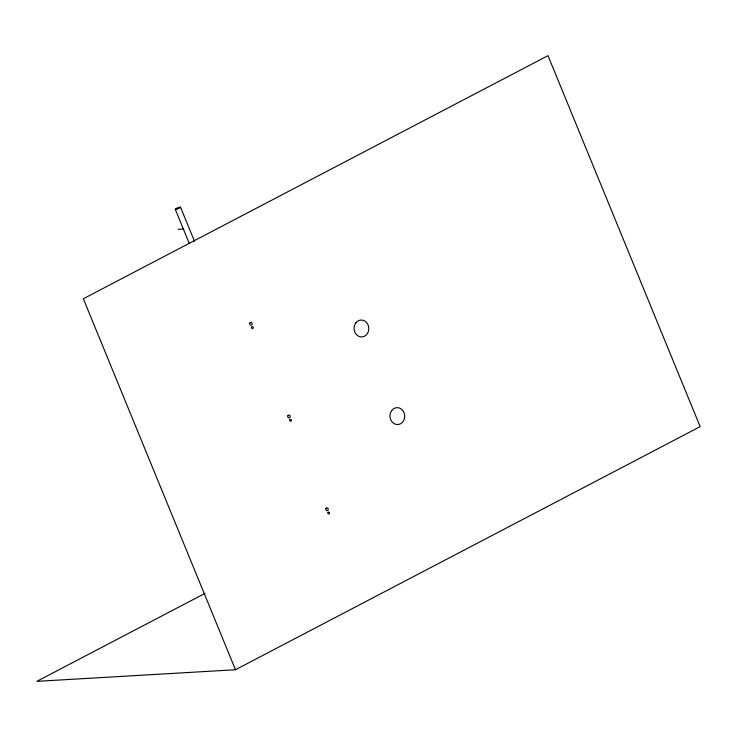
<?xml version="1.0" encoding="UTF-8"?>
<svg xmlns="http://www.w3.org/2000/svg" width="737" height="737" viewBox="0 0 737 737"><rect width="100%" height="100%" fill="white"/><g stroke="black" fill="none" stroke-linecap="round" stroke-linejoin="round"><path stroke-width="1.11" d="M204.987 593.386L36.85 681.347L235.481 669.74L700.15 426.64L547.996 55.653L83.336 298.752L235.481 669.74M178.068 229.354L183.817 229.023M180.519 207.189A2.828 0.507 -22.3 0 1 176.742 209.207A2.828 0.507 -22.3 0 1 176.438 208.387A2.828 0.507 -22.3 0 1 180.519 207.189L194.485 241.239M175.286 209.336L189.243 243.385M355.824 322.87A8.466 7.388 86.7 0 0 360.061 336.781A8.466 7.388 86.7 0 0 368.408 325.818A8.466 7.388 86.7 0 0 355.824 322.87M391.706 410.518A8.466 7.388 86.7 0 0 396.045 424.392A8.466 7.388 86.7 0 0 404.309 413.337A8.466 7.388 86.7 0 0 391.706 410.518M325.938 508.502A1.419 1.234 86.7 0 0 327.035 510.621A1.419 1.234 86.7 0 0 328.076 508.502A1.419 1.234 86.7 0 0 325.938 508.502M287.937 415.677A1.419 1.234 86.7 0 0 288.913 417.87A1.419 1.234 86.7 0 0 290.083 415.834A1.419 1.234 86.7 0 0 287.937 415.677M249.834 323.055A1.419 1.234 86.7 0 0 251.013 325.128A1.419 1.234 86.7 0 0 251.971 322.953A1.419 1.234 86.7 0 0 249.834 323.055M251.676 327.108A0.967 0.838 86.7 0 0 252.349 328.601A0.967 0.838 86.7 0 0 253.132 327.21A0.967 0.838 86.7 0 0 251.676 327.108M289.963 419.694A0.94 0.82 86.7 0 0 290.461 421.232A0.94 0.82 86.7 0 0 291.373 419.989A0.94 0.82 86.7 0 0 289.963 419.694M328.076 512.39A0.94 0.82 86.7 0 0 328.564 513.938A0.94 0.82 86.7 0 0 329.485 512.703A0.94 0.82 86.7 0 0 328.076 512.39"/></g></svg>
